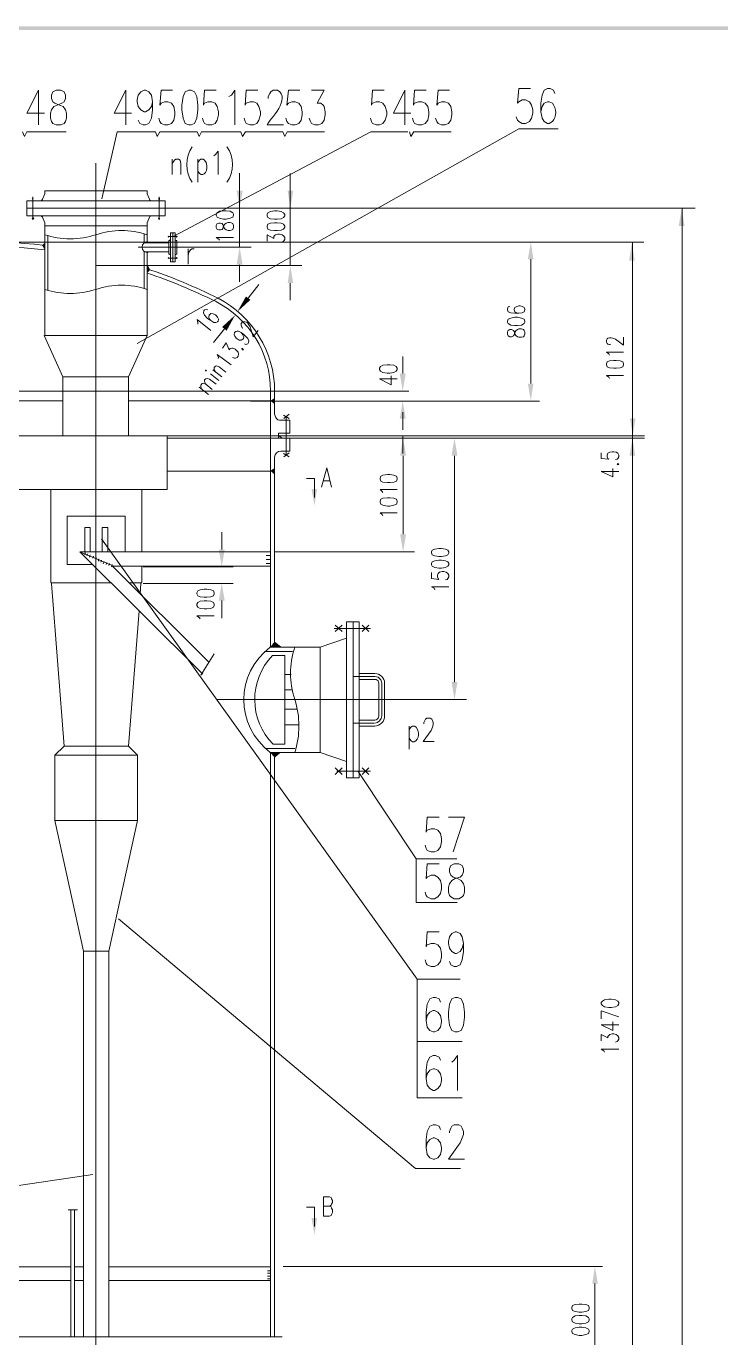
# Model space of a CAD drawing. Header units: millimetres. Extents: x 0 to 1648, y 27 to 2331.
# Drawn here: x 428 to 764, y 1697 to 2331 of the extents above; entities that cross this region are included whole.
import ezdxf

# ---------------------------------------------------------------- set-up
doc = ezdxf.new("R2010")
doc.units = ezdxf.units.MM
doc.layers.add('1', color=7, linetype='Continuous')

msp = doc.modelspace()

# ---------------------------------------------------------------- hatches: boundary and pattern name
h = msp.add_hatch(color=0)
h.dxf.hatch_style = 2
h.paths.add_polyline_path([(77.94, 2331.231732), (79.92, 2329.431732), (1647.54, 2331.231732)])
h = msp.add_hatch(color=0)
h.dxf.hatch_style = 2
h.paths.add_polyline_path([(79.92, 2329.431732), (1647.54, 2331.231732), (1645.56, 2329.431732)])
h = msp.add_hatch(color=0)
h.dxf.hatch_style = 2
h.paths.add_polyline_path([(529.56, 2251.671732), (532.44, 2251.671732), (531, 2243.211732)])
h = msp.add_hatch(color=0)
h.dxf.hatch_style = 2
h.paths.add_polyline_path([(554.22, 2251.671732), (556.92, 2251.671732), (555.48, 2243.211732)])
h = msp.add_hatch(color=0)
h.dxf.hatch_style = 2
h.paths.add_polyline_path([(743.22, 2234.571732), (746.1, 2234.571732), (744.66, 2242.851732)])
h = msp.add_hatch(color=0)
h.dxf.hatch_style = 2
h.paths.add_polyline_path([(436.86, 2226.651732), (435.6, 2225.211732), (436.86, 2223.051732)])
h = msp.add_hatch(color=0)
h.dxf.hatch_style = 2
h.paths.add_polyline_path([(484.92, 2226.471732), (486.36, 2227.371732), (487.62, 2226.471732)])
h = msp.add_hatch(color=0)
h.dxf.hatch_style = 2
h.paths.add_polyline_path([(670.32, 2218.551732), (673.02, 2218.551732), (671.76, 2227.011732)])
h = msp.add_hatch(color=0)
h.dxf.hatch_style = 2
h.paths.add_polyline_path([(719.28, 2217.831732), (721.98, 2217.831732), (720.54, 2226.291732)])
h = msp.add_hatch(color=0)
h.dxf.hatch_style = 2
h.paths.add_polyline_path([(484.92, 2222.331732), (486.36, 2221.431732), (487.62, 2222.331732)])
h = msp.add_hatch(color=0)
h.dxf.hatch_style = 2
h.paths.add_polyline_path([(529.56, 2215.851732), (532.44, 2215.851732), (531, 2224.311732)])
h = msp.add_hatch(color=0)
h.dxf.hatch_style = 2
h.paths.add_polyline_path([(486.36, 2216.031732), (487.8, 2213.331732), (486.36, 2211.891732)])
h = msp.add_hatch(color=0)
h.dxf.hatch_style = 2
h.paths.add_polyline_path([(554.22, 2207.031732), (556.92, 2207.031732), (555.48, 2215.491732)])
h = msp.add_hatch(color=0)
h.dxf.hatch_style = 2
h.paths.add_polyline_path([(534.06, 2200.551732), (536.22, 2198.931732), (529.92, 2193.171732)])
h = msp.add_hatch(color=0)
h.dxf.hatch_style = 2
h.paths.add_polyline_path([(522.54, 2185.791732), (524.7, 2183.991732), (528.84, 2191.551732)])
h = msp.add_hatch(color=0)
h.dxf.hatch_style = 2
h.paths.add_polyline_path([(608.4, 2163.291732), (611.28, 2163.291732), (609.84, 2154.831732)])
h = msp.add_hatch(color=0)
h.dxf.hatch_style = 2
h.paths.add_polyline_path([(670.32, 2158.431732), (673.02, 2158.431732), (671.76, 2149.971732)])
h = msp.add_hatch(color=0)
h.dxf.hatch_style = 2
h.paths.add_polyline_path([(545.94, 2150.151732), (547.92, 2151.411732), (547.92, 2148.351732)])
h = msp.add_hatch(color=0)
h.dxf.hatch_style = 2
h.paths.add_polyline_path([(608.4, 2141.511732), (611.28, 2141.511732), (609.84, 2149.971732)])
h = msp.add_hatch(color=0)
h.dxf.hatch_style = 2
h.paths.add_polyline_path([(719.64, 2141.691732), (722.34, 2141.691732), (721.08, 2133.411732)])
h = msp.add_hatch(color=0)
h.dxf.hatch_style = 2
h.paths.add_polyline_path([(608.58, 2123.511732), (611.46, 2123.511732), (610.02, 2131.971732)])
h = msp.add_hatch(color=0)
h.dxf.hatch_style = 2
h.paths.add_polyline_path([(633.42, 2123.511732), (636.3, 2123.511732), (634.86, 2131.971732)])
h = msp.add_hatch(color=0)
h.dxf.hatch_style = 2
h.paths.add_polyline_path([(719.46, 2123.511732), (722.16, 2123.511732), (720.9, 2131.971732)])
h = msp.add_hatch(color=0)
h.dxf.hatch_style = 2
h.paths.add_polyline_path([(545.94, 2116.311732), (547.92, 2117.571732), (547.92, 2114.331732)])
h = msp.add_hatch(color=0)
h.dxf.hatch_style = 2
h.paths.add_polyline_path([(567.18, 2099.391732), (565.74, 2107.491732), (568.44, 2107.491732)])
h = msp.add_hatch(color=0)
h.dxf.hatch_style = 2
h.paths.add_polyline_path([(608.58, 2085.531732), (611.46, 2085.531732), (610.02, 2077.071732)])
h = msp.add_hatch(color=0)
h.dxf.hatch_style = 2
h.paths.add_polyline_path([(520.92, 2078.151732), (523.8, 2078.151732), (522.36, 2069.871732)])
h = msp.add_hatch(color=0)
h.dxf.hatch_style = 2
h.paths.add_polyline_path([(520.92, 2053.491732), (523.8, 2053.491732), (522.36, 2061.771732)])
h = msp.add_hatch(color=0)
h.dxf.hatch_style = 2
h.paths.add_polyline_path([(545.76, 2030.991732), (547.92, 2033.691732), (551.34, 2030.991732)])
h = msp.add_hatch(color=0)
h.dxf.hatch_style = 2
h.paths.add_polyline_path([(633.42, 2014.071732), (636.3, 2014.071732), (634.86, 2005.611732)])
h = msp.add_hatch(color=0)
h.dxf.hatch_style = 2
h.paths.add_polyline_path([(545.76, 1980.051732), (547.92, 1977.531732), (550.98, 1980.051732)])
h = msp.add_hatch(color=0)
h.dxf.hatch_style = 2
h.paths.add_polyline_path([(567.18, 1746.771732), (565.74, 1754.871732), (568.44, 1754.871732)])
h = msp.add_hatch(color=0)
h.dxf.hatch_style = 2
h.paths.add_polyline_path([(701.46, 1723.191732), (704.16, 1723.191732), (702.72, 1731.471732)])

# ---------------------------------------------------------------- linework, layer by layer
at = {"layer": '1', "color": 0, "lineweight": 5}
for points in [[(433.8, 2300.271732), (428.22, 2289.111732), (436.68, 2289.111732)], [(433.8, 2300.271732), (433.8, 2283.531732)], [(442.26, 2300.271732), (440.64, 2299.551732), (440.1, 2297.931732), (440.1, 2296.311732), (440.64, 2294.691732), (441.72, 2293.971732), (443.88, 2293.071732), (445.68, 2292.351732), (446.76, 2290.731732), (447.3, 2289.111732), (447.3, 2286.771732), (446.76, 2285.151732), (446.22, 2284.251732), (444.6, 2283.531732), (442.26, 2283.531732), (440.64, 2284.251732), (440.1, 2285.151732), (439.56, 2286.771732), (439.56, 2289.111732), (440.1, 2290.731732), (441.18, 2292.351732), (442.8, 2293.071732), (445.14, 2293.971732), (446.22, 2294.691732), (446.76, 2296.311732), (446.76, 2297.931732), (446.22, 2299.551732), (444.6, 2300.271732), (442.26, 2300.271732)], [(475.92, 2300.271732), (470.34, 2289.111732), (478.8, 2289.111732)], [(475.92, 2300.271732), (475.92, 2283.531732)], [(488.88, 2294.691732), (488.34, 2292.351732), (487.08, 2290.731732), (485.46, 2289.831732), (484.92, 2289.831732), (483.3, 2290.731732), (482.04, 2292.351732), (481.5, 2294.691732), (481.5, 2295.591732), (482.04, 2297.931732), (483.3, 2299.551732), (484.92, 2300.271732), (485.46, 2300.271732), (487.08, 2299.551732), (488.34, 2297.931732), (488.88, 2294.691732), (488.88, 2290.731732), (488.34, 2286.771732), (487.08, 2284.251732), (485.46, 2283.531732), (484.38, 2283.531732), (482.76, 2284.251732), (482.04, 2285.871732)], [(498.6, 2300.271732), (493.02, 2300.271732), (492.48, 2293.071732), (493.02, 2293.971732), (494.64, 2294.691732), (496.26, 2294.691732), (498.06, 2293.971732), (499.14, 2292.351732), (499.68, 2289.831732), (499.68, 2288.391732), (499.14, 2285.871732), (498.06, 2284.251732), (496.26, 2283.531732), (494.64, 2283.531732), (493.02, 2284.251732), (492.48, 2285.151732), (491.94, 2286.771732)], [(506.52, 2300.271732), (504.72, 2299.551732), (503.64, 2297.211732), (503.1, 2293.071732), (503.1, 2290.731732), (503.64, 2286.771732), (504.72, 2284.251732), (506.52, 2283.531732), (507.6, 2283.531732), (509.22, 2284.251732), (510.3, 2286.771732), (510.84, 2290.731732), (510.84, 2293.071732), (510.3, 2297.211732), (509.22, 2299.551732), (507.6, 2300.271732), (506.52, 2300.271732)], [(519.66, 2300.271732), (514.08, 2300.271732), (513.54, 2293.071732), (514.08, 2293.971732), (515.7, 2294.691732), (517.5, 2294.691732), (519.12, 2293.971732), (520.2, 2292.351732), (520.74, 2289.831732), (520.74, 2288.391732), (520.2, 2285.871732), (519.12, 2284.251732), (517.5, 2283.531732), (515.7, 2283.531732), (514.08, 2284.251732), (513.54, 2285.151732), (513, 2286.771732)], [(525.78, 2297.211732), (527.04, 2297.931732), (528.66, 2300.271732), (528.66, 2283.531732)], [(539.82, 2300.271732), (534.24, 2300.271732), (533.7, 2293.071732), (534.24, 2293.971732), (536.04, 2294.691732), (537.66, 2294.691732), (539.28, 2293.971732), (540.36, 2292.351732), (541.08, 2289.831732), (541.08, 2288.391732), (540.36, 2285.871732), (539.28, 2284.251732), (537.66, 2283.531732), (536.04, 2283.531732), (534.24, 2284.251732), (533.7, 2285.151732), (533.16, 2286.771732)], [(560.16, 2300.271732), (554.58, 2300.271732), (553.86, 2293.071732), (554.58, 2293.971732), (556.2, 2294.691732), (557.82, 2294.691732), (559.62, 2293.971732), (560.7, 2292.351732), (561.24, 2289.831732), (561.24, 2288.391732), (560.7, 2285.871732), (559.62, 2284.251732), (557.82, 2283.531732), (556.2, 2283.531732), (554.58, 2284.251732), (553.86, 2285.151732), (553.32, 2286.771732)], [(565.74, 2300.271732), (571.86, 2300.271732), (568.44, 2293.971732), (570.24, 2293.971732), (571.32, 2293.071732), (571.86, 2292.351732), (572.4, 2289.831732), (572.4, 2288.391732), (571.86, 2285.871732), (570.78, 2284.251732), (569.16, 2283.531732), (567.36, 2283.531732), (565.74, 2284.251732), (565.2, 2285.151732), (564.66, 2286.771732)], [(600.84, 2300.271732), (595.26, 2300.271732), (594.72, 2293.071732), (595.26, 2293.971732), (597.06, 2294.691732), (598.68, 2294.691732), (600.3, 2293.971732), (601.38, 2292.351732), (602.1, 2289.831732), (602.1, 2288.391732), (601.38, 2285.871732), (600.3, 2284.251732), (598.68, 2283.531732), (597.06, 2283.531732), (595.26, 2284.251732), (594.72, 2285.151732), (594.18, 2286.771732)], [(610.92, 2300.271732), (605.34, 2289.111732), (613.8, 2289.111732)], [(610.92, 2300.271732), (610.92, 2283.531732)], [(621.18, 2300.271732), (615.6, 2300.271732), (615.06, 2293.071732), (615.6, 2293.971732), (617.4, 2294.691732), (619.02, 2294.691732), (620.64, 2293.971732), (621.9, 2292.351732), (622.44, 2289.831732), (622.44, 2288.391732), (621.9, 2285.871732), (620.64, 2284.251732), (619.02, 2283.531732), (617.4, 2283.531732), (615.6, 2284.251732), (615.06, 2285.151732), (614.52, 2286.771732)], [(632.52, 2300.271732), (626.94, 2300.271732), (626.4, 2293.071732), (626.94, 2293.971732), (628.56, 2294.691732), (630.18, 2294.691732), (631.98, 2293.971732), (633.06, 2292.351732), (633.6, 2289.831732), (633.6, 2288.391732), (633.06, 2285.871732), (631.98, 2284.251732), (630.18, 2283.531732), (628.56, 2283.531732), (626.94, 2284.251732), (626.4, 2285.151732), (625.68, 2286.771732)], [(671.58, 2301.171732), (666, 2301.171732), (665.28, 2293.971732), (666, 2294.691732), (667.62, 2295.591732), (669.24, 2295.591732), (671.04, 2294.691732), (672.12, 2293.071732), (672.66, 2290.731732), (672.66, 2289.111732), (672.12, 2286.771732), (671.04, 2285.151732), (669.24, 2284.251732), (667.62, 2284.251732), (666, 2285.151732), (665.28, 2285.871732), (664.74, 2287.491732)], [(426.06, 2280.111732), (426.96, 2277.951732), (428.22, 2280.111732)], [(447.12, 2280.111732), (428.22, 2280.111732)], [(471.78, 2280.111732), (464.4, 2247.711732)], [(471.78, 2280.111732), (490.32, 2280.111732), (491.22, 2277.951732), (492.48, 2280.111732)], [(684.9, 2281.551732), (666, 2281.551732), (481.5, 2177.871732)], [(510.48, 2280.111732), (492.48, 2280.111732)], [(499.14, 2229.711732), (594.36, 2280.111732)], [(510.48, 2280.111732), (511.38, 2277.951732), (512.64, 2280.111732)], [(531.54, 2280.111732), (512.64, 2280.111732)], [(533.88, 2280.111732), (532.44, 2277.951732), (531.54, 2280.111732)], [(551.88, 2280.111732), (533.88, 2280.111732)], [(551.88, 2280.111732), (552.78, 2277.951732), (554.04, 2280.111732)], [(572.04, 2280.111732), (554.04, 2280.111732)], [(612.36, 2280.111732), (594.36, 2280.111732)], [(613.08, 2280.111732), (613.8, 2277.951732), (615.24, 2280.111732)], [(633.24, 2280.111732), (615.24, 2280.111732)], [(518.58, 2268.591732), (519.3, 2269.131732), (520.56, 2270.751732), (520.56, 2259.591732)], [(461.52, 1576.851732), (461.52, 2264.991732)], [(498.42, 2266.971732), (498.42, 2259.591732)], [(498.42, 2264.811732), (499.5, 2266.431732), (500.22, 2266.971732), (501.48, 2266.971732), (502.2, 2266.431732), (502.56, 2264.811732), (502.56, 2259.591732)], [(510.84, 2266.971732), (510.84, 2255.811732)], [(531, 2224.311732), (531, 2260.131732)], [(555.48, 2215.491732), (555.48, 2259.951732)], [(435.78, 2247.531732), (436.86, 2250.231732), (436.86, 2251.671732)], [(486.36, 2251.671732), (436.86, 2251.671732)], [(487.44, 2247.531732), (486.36, 2250.231732), (486.36, 2251.671732)], [(428.22, 2246.811732), (495, 2246.811732)], [(428.22, 2243.211732), (428.22, 2246.811732)], [(430.74, 2247.891732), (431.28, 2247.531732)], [(431.28, 2247.891732), (430.74, 2247.531732)], [(431.1, 2248.791732), (431.1, 2240.871732)], [(431.1, 2237.631732), (431.1, 2245.551732)], [(434.7, 2246.811732), (435.06, 2246.811732), (435.42, 2247.171732), (435.78, 2247.531732)], [(487.44, 2247.531732), (487.62, 2247.171732), (487.98, 2246.811732), (488.52, 2246.811732)], [(491.76, 2247.891732), (492.48, 2247.531732)], [(492.48, 2247.891732), (491.76, 2247.531732)], [(492.12, 2248.791732), (492.12, 2240.871732)], [(492.12, 2237.631732), (492.12, 2245.551732)], [(495, 2246.811732), (495, 2243.211732)], [(428.22, 2239.611732), (495, 2239.611732), (495, 2243.211732), (428.22, 2243.211732), (428.22, 2239.611732)], [(436.86, 2234.751732), (436.86, 2236.191732), (435.78, 2238.891732), (435.42, 2239.251732), (435.06, 2239.611732), (434.7, 2239.611732)], [(479.88, 2243.211732), (751.14, 2243.211732)], [(486.36, 2234.751732), (486.36, 2236.191732), (487.44, 2238.891732)], [(488.52, 2239.611732), (487.98, 2239.611732), (487.62, 2239.251732), (487.44, 2238.891732)], [(495, 2239.611732), (495, 2239.611732)], [(519.66, 2239.791732), (520.2, 2238.891732), (521.28, 2238.351732), (523.26, 2237.991732), (524.52, 2237.991732), (526.5, 2238.351732), (527.76, 2238.891732), (528.12, 2239.791732), (528.12, 2240.331732), (527.76, 2241.051732), (526.5, 2241.771732), (524.52, 2241.951732), (523.26, 2241.951732), (521.28, 2241.771732), (520.2, 2241.051732), (519.66, 2240.331732), (519.66, 2239.791732)], [(544.32, 2239.611732), (544.68, 2238.711732), (545.94, 2238.171732), (547.92, 2237.991732), (549.18, 2237.991732), (551.16, 2238.171732), (552.24, 2238.711732), (552.78, 2239.611732), (552.78, 2240.151732), (552.24, 2241.051732), (551.16, 2241.591732), (549.18, 2241.951732), (547.92, 2241.951732), (545.94, 2241.591732), (544.68, 2241.051732), (544.32, 2240.151732), (544.32, 2239.611732)], [(744.84, 2243.211732), (744.84, 646.791732)], [(430.74, 2238.531732), (431.46, 2238.171732)], [(431.46, 2238.531732), (430.74, 2238.171732)], [(436.86, 2181.651732), (436.86, 2234.751732)], [(486.36, 2234.751732), (436.86, 2234.751732)], [(486.36, 2226.471732), (486.36, 2234.751732)], [(491.76, 2238.531732), (492.3, 2238.171732)], [(492.3, 2238.531732), (491.76, 2238.171732)], [(519.66, 2233.851732), (520.2, 2232.951732), (520.92, 2232.771732), (521.82, 2232.771732), (522.54, 2232.951732), (522.9, 2233.491732), (523.26, 2234.751732), (523.8, 2235.471732), (524.52, 2236.011732), (525.42, 2236.371732), (526.5, 2236.371732), (527.4, 2236.011732), (527.76, 2235.831732), (528.12, 2234.931732), (528.12, 2233.851732), (527.76, 2232.951732), (527.4, 2232.771732), (526.5, 2232.411732), (525.42, 2232.411732), (524.52, 2232.771732), (523.8, 2233.311732), (523.26, 2234.211732), (522.9, 2235.291732), (522.54, 2235.831732), (521.82, 2236.011732), (520.92, 2236.011732), (520.2, 2235.831732), (519.66, 2234.931732), (519.66, 2233.851732)], [(544.32, 2234.031732), (544.68, 2233.131732), (545.94, 2232.591732), (547.92, 2232.411732), (549.18, 2232.411732), (551.16, 2232.591732), (552.24, 2233.131732), (552.78, 2234.031732), (552.78, 2234.571732), (552.24, 2235.471732), (551.16, 2236.011732), (549.18, 2236.191732), (547.92, 2236.191732), (545.94, 2236.011732), (544.68, 2235.471732), (544.32, 2234.571732), (544.32, 2234.031732)], [(405.72, 2226.831732), (726.3, 2226.831732)], [(438.3, 2203.611732), (438.3, 2229.891732)], [(496.8, 2226.471732), (484.92, 2226.471732), (484.92, 2230.791732)], [(496.44, 2229.171732), (496.8, 2229.711732)], [(496.44, 2229.711732), (496.8, 2229.171732)], [(496.62, 2229.531732), (500.58, 2229.531732)], [(496.8, 2227.551732), (497.16, 2227.551732), (497.34, 2227.731732), (497.52, 2228.091732)], [(496.8, 2221.071732), (496.8, 2227.551732)], [(496.8, 2222.151732), (496.8, 2226.471732)], [(497.52, 2217.291732), (498.78, 2217.291732), (498.78, 2231.331732), (497.52, 2231.331732), (497.52, 2217.291732)], [(497.52, 2221.071732), (497.52, 2227.551732)], [(498.78, 2231.331732), (499.86, 2231.331732)], [(499.86, 2231.331732), (499.86, 2217.291732)], [(499.86, 2228.091732), (500.04, 2227.731732), (500.4, 2227.551732), (500.58, 2227.551732)], [(499.86, 2221.071732), (499.86, 2227.551732)], [(500.4, 2229.171732), (500.76, 2229.711732)], [(500.4, 2229.711732), (500.76, 2229.171732)], [(500.58, 2221.071732), (500.58, 2227.551732)], [(500.58, 2222.151732), (500.58, 2226.471732)], [(521.28, 2227.731732), (520.92, 2228.271732), (519.66, 2228.991732), (528.12, 2228.991732)], [(544.32, 2227.371732), (544.32, 2230.431732), (547.56, 2228.631732), (547.56, 2229.531732), (547.92, 2230.071732), (548.28, 2230.431732), (549.54, 2230.611732), (550.26, 2230.611732), (551.52, 2230.431732), (552.24, 2229.891732), (552.78, 2228.991732), (552.78, 2228.091732), (552.24, 2227.371732), (551.88, 2227.011732), (551.16, 2226.651732)], [(720.9, 1495.311732), (720.9, 2226.831732)], [(501.12, 2224.311732), (482.04, 2224.311732)], [(484.92, 2204.511732), (484.92, 2222.151732)], [(484.92, 2222.151732), (496.8, 2222.151732)], [(486.36, 2181.651732), (486.36, 2222.151732)], [(493.74, 2224.311732), (536.58, 2224.311732)], [(496.8, 2221.071732), (497.16, 2221.071732)], [(497.52, 2220.711732), (497.34, 2220.891732), (497.16, 2221.071732)], [(500.4, 2221.071732), (500.04, 2220.891732), (499.86, 2220.711732)], [(500.58, 2221.071732), (500.4, 2221.071732)], [(506.16, 2223.591732), (506.16, 2216.211732)], [(506.16, 2220.351732), (506.52, 2221.971732), (507.24, 2223.051732), (507.96, 2223.591732), (509.04, 2223.591732)], [(461.52, 2215.491732), (561.06, 2215.491732)], [(496.44, 2218.911732), (496.8, 2219.451732)], [(496.44, 2219.451732), (496.8, 2218.911732)], [(496.62, 2219.091732), (500.58, 2219.091732)], [(499.86, 2217.291732), (498.78, 2217.291732)], [(500.4, 2218.911732), (500.76, 2219.451732)], [(500.4, 2219.451732), (500.76, 2218.911732)], [(531, 2215.851732), (531, 2207.571732)], [(671.76, 2218.551732), (671.76, 2158.431732)], [(535.14, 2199.651732), (540.36, 2206.311732)], [(555.48, 2207.031732), (555.48, 2198.751732)], [(661.68, 2195.691732), (660.78, 2195.511732), (660.42, 2194.611732), (660.42, 2194.071732), (660.78, 2193.171732), (662.04, 2192.631732), (664.02, 2192.451732), (666, 2192.451732), (667.62, 2192.631732), (668.52, 2193.171732), (668.88, 2194.071732), (668.88, 2194.431732), (668.52, 2195.151732), (667.62, 2195.691732), (666.54, 2196.051732), (666, 2196.051732), (664.92, 2195.691732), (664.02, 2195.151732), (663.66, 2194.431732), (663.66, 2194.071732), (664.02, 2193.171732), (664.92, 2192.631732), (666, 2192.451732)], [(510.84, 2187.231732), (510.84, 2187.951732), (510.48, 2189.391732), (517.14, 2184.171732)], [(515.7, 2194.071732), (514.8, 2194.431732), (514.08, 2194.071732), (513.72, 2193.531732), (513.54, 2192.631732), (514.08, 2191.551732), (515.52, 2189.931732), (517.14, 2188.851732), (518.58, 2187.951732), (519.48, 2187.951732), (520.38, 2188.311732), (520.56, 2188.671732), (520.74, 2189.571732), (520.38, 2190.471732), (519.66, 2191.371732), (519.3, 2191.731732), (518.22, 2192.091732), (517.14, 2192.271732), (516.42, 2191.731732), (516.24, 2191.551732), (516.06, 2190.651732), (516.24, 2189.751732), (517.14, 2188.851732)], [(532.62, 2185.251732), (532.26, 2185.431732), (531.9, 2186.151732), (531.72, 2186.691732), (531.72, 2187.411732), (532.44, 2188.311732), (533.16, 2188.491732), (533.52, 2188.311732), (534.42, 2188.131732), (534.96, 2187.591732), (535.5, 2186.871732), (536.04, 2185.791732), (537.48, 2181.111732), (540, 2184.171732)], [(660.42, 2188.131732), (660.78, 2187.411732), (662.04, 2186.691732), (664.02, 2186.511732), (665.28, 2186.511732), (667.26, 2186.691732), (668.52, 2187.411732), (668.88, 2188.131732), (668.88, 2188.671732), (668.52, 2189.571732), (667.26, 2190.111732), (665.28, 2190.471732), (664.02, 2190.471732), (662.04, 2190.111732), (660.78, 2189.571732), (660.42, 2188.671732), (660.42, 2188.131732)], [(523.62, 2184.891732), (518.4, 2178.231732)], [(660.42, 2182.371732), (660.78, 2181.471732), (661.68, 2181.111732), (662.4, 2181.111732), (663.3, 2181.471732), (663.66, 2182.011732), (664.02, 2183.091732), (664.56, 2183.991732), (665.28, 2184.531732), (666, 2184.891732), (667.26, 2184.891732), (668.16, 2184.531732), (668.52, 2184.171732), (668.88, 2183.451732), (668.88, 2182.371732), (668.52, 2181.471732), (668.16, 2181.111732), (667.26, 2180.931732), (666, 2180.931732), (665.28, 2181.111732), (664.56, 2181.651732), (664.02, 2182.551732), (663.66, 2183.631732), (663.3, 2184.171732), (662.4, 2184.531732), (661.68, 2184.531732), (660.78, 2184.171732), (660.42, 2183.451732), (660.42, 2182.371732)], [(436.5, 2181.651732), (445.5, 2161.671732), (445.5, 2133.231732)], [(486.36, 2181.651732), (436.86, 2181.651732)], [(477.36, 2161.671732), (486.36, 2181.651732)], [(522.72, 2175.531732), (524.52, 2178.051732), (525.96, 2174.811732), (526.5, 2175.351732), (527.22, 2175.531732), (527.76, 2175.531732), (528.84, 2174.991732), (529.38, 2174.631732), (530.28, 2173.551732), (530.46, 2172.651732), (530.28, 2171.751732), (529.74, 2171.031732), (529.02, 2170.671732), (528.48, 2170.671732), (527.58, 2171.031732)], [(710.28, 2177.331732), (709.74, 2177.331732), (709.02, 2177.511732), (708.66, 2177.871732), (708.3, 2178.411732), (708.3, 2179.491732), (708.66, 2180.031732), (709.02, 2180.391732), (709.74, 2180.571732), (710.64, 2180.571732), (711.36, 2180.391732), (712.62, 2179.851732), (716.58, 2176.971732), (716.58, 2180.931732)], [(520.56, 2170.491732), (520.74, 2171.031732), (520.2, 2172.471732), (526.86, 2167.431732)], [(532.08, 2175.351732), (532.26, 2174.811732), (532.8, 2174.811732), (532.62, 2175.351732), (532.08, 2175.351732)], [(609.84, 2163.291732), (609.84, 2171.571732)], [(709.74, 2172.111732), (709.38, 2172.831732), (708.3, 2173.551732), (716.58, 2173.551732)], [(708.3, 2167.431732), (708.66, 2166.531732), (709.74, 2165.991732), (711.9, 2165.811732), (712.98, 2165.811732), (714.96, 2165.991732), (716.22, 2166.531732), (716.58, 2167.431732), (716.58, 2167.971732), (716.22, 2168.871732), (714.96, 2169.411732), (712.98, 2169.591732), (711.9, 2169.591732), (709.74, 2169.411732), (708.66, 2168.871732), (708.3, 2167.971732), (708.3, 2167.431732)], [(514.44, 2164.551732), (514.98, 2164.551732), (514.8, 2164.911732), (514.44, 2164.911732), (514.44, 2164.551732)], [(516.96, 2163.111732), (520.92, 2159.871732)], [(518.04, 2165.091732), (522.36, 2161.671732)], [(519.3, 2164.011732), (518.76, 2165.451732), (518.76, 2166.171732), (519.3, 2166.891732), (520.02, 2167.071732), (521.1, 2166.531732), (524.34, 2164.011732)], [(598.68, 2165.271732), (599.04, 2164.371732), (600.3, 2163.831732), (602.28, 2163.471732), (603.54, 2163.471732), (605.52, 2163.831732), (606.6, 2164.371732), (607.14, 2165.271732), (607.14, 2165.811732), (606.6, 2166.711732), (605.52, 2167.251732), (603.54, 2167.431732), (602.28, 2167.431732), (600.3, 2167.251732), (599.04, 2166.711732), (598.68, 2165.811732), (598.68, 2165.271732)], [(445.5, 2161.671732), (477.36, 2161.671732), (477.36, 2133.231732)], [(511.38, 2156.631732), (515.88, 2153.211732)], [(512.64, 2155.731732), (512.28, 2156.991732), (512.28, 2157.711732), (512.82, 2158.431732), (513.36, 2158.611732), (514.62, 2158.071732), (517.68, 2155.551732)], [(514.62, 2158.071732), (514.08, 2159.511732), (514.08, 2160.231732), (514.62, 2160.771732), (515.34, 2160.951732), (516.42, 2160.591732), (519.66, 2158.071732)], [(598.68, 2160.771732), (604.26, 2157.891732), (604.26, 2162.211732)], [(598.68, 2160.771732), (607.14, 2160.771732)], [(709.74, 2160.951732), (709.38, 2161.491732), (708.3, 2162.391732), (716.58, 2162.391732)], [(263.7, 2154.831732), (547.92, 2154.831732)], [(445.5, 2150.151732), (413.28, 2150.151732)], [(547.92, 2150.151732), (477.36, 2150.151732)], [(543.96, 2154.831732), (612.72, 2154.831732)], [(545.94, 2154.831732), (545.94, 2133.231732)], [(547.92, 2150.151732), (547.92, 2154.831732)], [(547.92, 2150.151732), (547.92, 2143.671732)], [(536.22, 2149.971732), (675.9, 2149.971732)], [(609.84, 2136.111732), (609.84, 2144.571732)], [(547.92, 2143.671732), (548.1, 2142.771732), (548.46, 2142.051732), (548.82, 2141.511732), (549.54, 2140.971732), (550.26, 2140.791732), (550.98, 2140.791732)], [(550.98, 2140.791732), (555.3, 2140.791732), (555.3, 2134.491732)], [(552.24, 2143.131732), (554.94, 2141.511732)], [(554.94, 2143.671732), (552.42, 2141.511732)], [(553.5, 2142.591732), (553.5, 2124.051732)], [(495.9, 2133.231732), (495.9, 2107.131732), (383.58, 2107.131732)], [(550.08, 2133.231732), (405.72, 2133.231732)], [(549.72, 2131.971732), (495.9, 2131.971732)], [(545.94, 2030.991732), (545.94, 2133.231732)], [(547.74, 2131.971732), (615.6, 2131.971732)], [(548.28, 2133.231732), (726.66, 2133.231732)], [(555.3, 2134.491732), (549.72, 2134.491732)], [(549.72, 2134.491732), (549.72, 2131.971732)], [(550.08, 2133.231732), (551.34, 2131.971732)], [(550.98, 2125.671732), (555.3, 2125.671732), (555.3, 2131.971732)], [(551.34, 2131.971732), (555.3, 2131.971732)], [(551.88, 2131.971732), (726.66, 2131.971732)], [(609.84, 2133.051732), (609.84, 2124.591732)], [(554.94, 2124.951732), (552.42, 2122.971732)], [(705.78, 2124.951732), (705.78, 2122.251732), (709.38, 2121.891732), (709.02, 2122.251732), (708.66, 2122.971732), (708.66, 2123.871732), (709.02, 2124.771732), (709.92, 2125.311732), (711, 2125.491732), (711.9, 2125.491732), (712.98, 2125.311732), (713.88, 2124.771732), (714.24, 2123.871732), (714.24, 2122.971732), (713.88, 2122.251732), (713.52, 2121.891732), (712.62, 2121.711732)], [(547.92, 2030.991732), (547.92, 2122.791732)], [(552.24, 2124.591732), (554.94, 2122.971732)], [(610.02, 2085.531732), (610.02, 2123.511732)], [(634.86, 2123.511732), (634.86, 2014.071732)], [(713.52, 2119.371732), (713.88, 2119.191732), (714.24, 2119.371732), (713.88, 2119.731732), (713.52, 2119.371732)], [(547.92, 2116.131732), (495.9, 2116.131732)], [(567.18, 2112.531732), (563.4, 2112.531732)], [(567.18, 2112.531732), (567.18, 2103.351732)], [(570.6, 2108.391732), (573.12, 2117.751732), (575.46, 2108.391732)], [(598.86, 2112.171732), (599.22, 2111.271732), (600.3, 2110.731732), (602.46, 2110.551732), (603.54, 2110.551732), (605.52, 2110.731732), (606.78, 2111.271732), (607.14, 2112.171732), (607.14, 2112.711732), (606.78, 2113.611732), (605.52, 2114.151732), (603.54, 2114.511732), (602.46, 2114.511732), (600.3, 2114.151732), (599.22, 2113.611732), (598.86, 2112.711732), (598.86, 2112.171732)], [(705.78, 2115.951732), (711.36, 2113.251732), (711.36, 2117.391732)], [(705.78, 2115.951732), (714.24, 2115.951732)], [(439.74, 2107.131732), (439.74, 2062.311732)], [(483.66, 2107.131732), (483.66, 2077.071732)], [(571.5, 2111.451732), (574.56, 2111.451732)], [(600.3, 2105.691732), (599.94, 2106.231732), (598.86, 2107.131732), (607.14, 2107.131732)], [(598.86, 2101.011732), (599.22, 2100.111732), (600.3, 2099.571732), (602.46, 2099.211732), (603.54, 2099.211732), (605.52, 2099.571732), (606.78, 2100.111732), (607.14, 2101.011732), (607.14, 2101.551732), (606.78, 2102.451732), (605.52, 2102.991732), (603.54, 2103.171732), (602.46, 2103.171732), (600.3, 2102.991732), (599.22, 2102.451732), (598.86, 2101.551732), (598.86, 2101.011732)], [(459.36, 2070.951732), (447.66, 2070.951732), (447.66, 2094.351732), (461.7, 2094.351732)], [(475.74, 2094.351732), (461.7, 2094.351732)], [(475.74, 2077.071732), (475.74, 2094.351732)], [(600.3, 2094.531732), (599.94, 2095.071732), (598.86, 2095.971732), (607.14, 2095.971732)], [(456.12, 2077.071732), (456.12, 2088.771732), (458.82, 2088.771732), (458.82, 2077.071732)], [(467.28, 2088.771732), (464.58, 2088.771732)], [(464.58, 2088.771732), (464.58, 2077.071732)], [(467.28, 2077.071732), (467.28, 2088.771732)], [(464.22, 2083.371732), (616.86, 1870.431732), (637.56, 1870.431732)], [(522.36, 2078.151732), (522.36, 2086.611732)], [(545.76, 2077.071732), (453.78, 2077.071732), (513.18, 2017.851732)], [(470.16, 2070.051732), (453.78, 2077.071732)], [(456.3, 2076.711732), (456.12, 2075.631732)], [(457.56, 2076.171732), (457.2, 2075.091732)], [(458.82, 2075.631732), (458.46, 2074.551732)], [(460.44, 2074.911732), (460.08, 2074.011732)], [(461.88, 2074.191732), (461.52, 2073.291732)], [(545.76, 2075.271732), (543.78, 2075.271732)], [(547.74, 2077.071732), (615.6, 2077.071732)], [(623.7, 2076.531732), (624.06, 2075.631732), (625.32, 2075.091732), (627.3, 2074.731732), (628.56, 2074.731732), (630.54, 2075.091732), (631.62, 2075.631732), (632.16, 2076.531732), (632.16, 2077.071732), (631.62, 2077.791732), (630.54, 2078.331732), (628.56, 2078.691732), (627.3, 2078.691732), (625.32, 2078.331732), (624.06, 2077.791732), (623.7, 2077.071732), (623.7, 2076.531732)], [(462.96, 2073.651732), (462.78, 2072.571732)], [(464.22, 2073.111732), (463.86, 2072.031732)], [(465.48, 2072.391732), (465.12, 2071.311732)], [(466.74, 2071.851732), (466.56, 2070.951732)], [(468.18, 2071.491732), (467.82, 2070.411732)], [(469.44, 2070.951732), (469.08, 2069.871732)], [(516.24, 2023.611732), (469.62, 2070.051732), (545.76, 2070.051732)], [(483.66, 2070.051732), (483.66, 2062.311732)], [(484.38, 2069.871732), (527.94, 2069.871732)], [(545.76, 2073.291732), (543.78, 2073.291732)], [(545.76, 2071.491732), (543.78, 2071.491732)], [(623.7, 2070.771732), (624.06, 2070.051732), (625.32, 2069.511732), (627.3, 2069.151732), (628.56, 2069.151732), (630.54, 2069.511732), (631.62, 2070.051732), (632.16, 2070.771732), (632.16, 2071.491732), (631.62, 2072.211732), (630.54, 2072.751732), (628.56, 2073.111732), (627.3, 2073.111732), (625.32, 2072.751732), (624.06, 2072.211732), (623.7, 2071.491732), (623.7, 2070.771732)], [(439.74, 2062.131732), (462.06, 2062.131732)], [(440.1, 2061.771732), (446.22, 1983.111732)], [(468.72, 2062.131732), (461.34, 2062.131732)], [(483.66, 2062.131732), (477.54, 2062.131732)], [(483.3, 2061.771732), (482.94, 2056.731732)], [(484.38, 2061.771732), (527.94, 2061.771732)], [(623.7, 2066.991732), (623.7, 2064.111732), (627.3, 2063.751732), (626.94, 2064.111732), (626.58, 2065.011732), (626.58, 2065.731732), (626.94, 2066.631732), (627.66, 2067.171732), (628.92, 2067.531732), (629.64, 2067.531732), (630.9, 2067.171732), (631.62, 2066.631732), (632.16, 2065.731732), (632.16, 2065.011732), (631.62, 2064.111732), (631.26, 2063.751732), (630.54, 2063.571732)], [(510.3, 2056.731732), (510.84, 2055.831732), (511.92, 2055.291732), (513.9, 2055.111732), (515.16, 2055.111732), (517.14, 2055.291732), (518.4, 2055.831732), (518.76, 2056.731732), (518.76, 2057.271732), (518.4, 2058.171732), (517.14, 2058.711732), (515.16, 2059.071732), (513.9, 2059.071732), (511.92, 2058.711732), (510.84, 2058.171732), (510.3, 2057.271732), (510.3, 2056.731732)], [(625.32, 2058.711732), (624.96, 2059.431732), (623.7, 2060.151732), (632.16, 2060.151732)], [(510.3, 2051.151732), (510.84, 2050.251732), (511.92, 2049.711732), (513.9, 2049.531732), (515.16, 2049.531732), (517.14, 2049.711732), (518.4, 2050.251732), (518.76, 2051.151732), (518.76, 2051.691732), (518.4, 2052.591732), (517.14, 2053.131732), (515.16, 2053.311732), (513.9, 2053.311732), (511.92, 2053.131732), (510.84, 2052.591732), (510.3, 2051.691732), (510.3, 2051.151732)], [(522.36, 2053.491732), (522.36, 2045.031732)], [(482.4, 2048.451732), (477.36, 1983.111732)], [(511.92, 2044.671732), (511.56, 2045.211732), (510.3, 2046.111732), (518.76, 2046.111732)], [(582.66, 2043.231732), (582.66, 1967.811732)], [(588.78, 2043.231732), (582.66, 2043.231732)], [(585.9, 1967.811732), (585.9, 2043.231732)], [(588.78, 1967.811732), (588.78, 2043.231732)], [(576.72, 2039.991732), (588.06, 2039.991732)], [(580.5, 2041.611732), (577.26, 2038.551732)], [(577.26, 2041.611732), (580.5, 2038.551732)], [(586.8, 2039.991732), (594.18, 2039.991732)], [(590.22, 2041.611732), (593.46, 2038.551732)], [(593.46, 2041.611732), (590.22, 2038.551732)], [(545.76, 2030.991732), (569.88, 2030.991732)], [(569.88, 2030.991732), (582.66, 2035.311732)], [(569.88, 1980.051732), (569.88, 2030.991732)], [(569.88, 1980.051732), (569.88, 2030.991732)], [(518.76, 2027.751732), (512.28, 2017.491732)], [(543.06, 2028.831732), (556.56, 2028.831732)], [(552.78, 2026.851732), (546.84, 2026.851732)], [(552.78, 1984.011732), (552.78, 2026.851732)], [(552.78, 2017.671732), (555.84, 2017.671732)], [(596.34, 2018.211732), (588.78, 2018.211732)], [(596.16, 2016.771732), (586.26, 2016.771732)], [(596.34, 2015.331732), (588.78, 2015.331732)], [(599.76, 1997.691732), (599.76, 2013.531732), (599.58, 2014.251732), (599.22, 2015.151732), (598.68, 2015.871732), (597.96, 2016.411732), (597.24, 2016.591732), (596.34, 2016.771732)], [(598.32, 1997.691732), (598.32, 2013.531732), (598.14, 2014.071732), (597.96, 2014.611732), (597.42, 2014.971732), (597.06, 2015.331732), (596.34, 2015.331732)], [(601.02, 2013.531732), (601.02, 1997.691732)], [(640.62, 2005.611732), (520.38, 2005.611732)], [(552.78, 2010.291732), (556.38, 2010.291732)], [(552.78, 2000.931732), (558.9, 2000.931732)], [(552.78, 1993.371732), (559.62, 1993.371732)], [(595.98, 1994.271732), (586.26, 1994.271732)], [(596.34, 1995.711732), (588.78, 1995.711732)], [(596.34, 1992.831732), (588.78, 1992.831732)], [(596.34, 1995.711732), (597.06, 1995.891732), (597.42, 1996.071732), (597.96, 1996.611732), (598.14, 1996.971732), (598.32, 1997.691732)], [(612.9, 1992.831732), (612.9, 1981.671732)], [(620.1, 1993.911732), (620.1, 1994.451732), (620.46, 1995.531732), (620.82, 1996.071732), (621.54, 1996.611732), (623.16, 1996.611732), (623.88, 1996.071732), (624.24, 1995.531732), (624.6, 1994.451732), (624.6, 1993.371732), (624.24, 1992.291732), (623.52, 1990.671732), (619.74, 1985.271732), (624.96, 1985.271732)], [(462.06, 1983.111732), (446.22, 1983.111732), (441.72, 1978.791732)], [(461.52, 1983.111732), (477.36, 1983.111732), (481.68, 1978.791732), (461.52, 1978.791732)], [(543.42, 1982.031732), (557.64, 1982.031732)], [(545.76, 1980.051732), (569.88, 1980.051732)], [(545.94, 1697.451732), (545.94, 1980.051732)], [(547.2, 1984.011732), (552.78, 1984.011732)], [(547.92, 1697.451732), (547.92, 1980.051732)], [(569.88, 1980.051732), (582.66, 1975.731732)], [(441.72, 1978.791732), (441.72, 1947.111732), (462.06, 1947.111732)], [(441.72, 1978.791732), (462.06, 1978.791732)], [(481.68, 1978.791732), (481.68, 1947.111732), (461.52, 1947.111732)], [(577.26, 1972.671732), (580.5, 1969.431732)], [(580.5, 1972.671732), (577.26, 1969.431732)], [(593.46, 1972.671732), (590.22, 1969.431732)], [(590.22, 1972.671732), (593.46, 1969.431732)], [(577.98, 1971.051732), (586.62, 1971.051732)], [(588.78, 1967.811732), (582.66, 1967.811732)], [(586.8, 1971.051732), (594.18, 1971.051732)], [(588.24, 1970.871732), (616.32, 1928.571732)], [(441.72, 1947.111732), (455.58, 1883.931732), (455.58, 1697.451732)], [(481.68, 1947.111732), (467.82, 1883.931732), (461.52, 1883.931732)], [(627.48, 1948.731732), (621.72, 1948.731732), (621.18, 1941.531732), (621.72, 1942.431732), (623.52, 1943.151732), (625.14, 1943.151732), (626.76, 1942.431732), (628.02, 1940.811732), (628.56, 1938.471732), (628.56, 1936.851732), (628.02, 1934.331732), (626.76, 1932.711732), (625.14, 1931.991732), (623.52, 1931.991732), (621.72, 1932.711732), (621.18, 1933.611732), (620.64, 1935.231732)], [(634.14, 1931.991732), (639.72, 1948.731732), (631.98, 1948.731732)], [(635.94, 1928.571732), (616.32, 1928.571732)], [(616.32, 1928.571732), (616.32, 1907.511732), (636.12, 1907.511732)], [(627.48, 1926.231732), (621.72, 1926.231732), (621.18, 1919.031732), (621.72, 1919.751732), (623.52, 1920.651732), (625.14, 1920.651732), (626.76, 1919.751732), (628.02, 1918.131732), (628.56, 1915.791732), (628.56, 1914.171732), (628.02, 1911.831732), (626.76, 1910.211732), (625.14, 1909.311732), (623.52, 1909.311732), (621.72, 1910.211732), (621.18, 1910.931732), (620.64, 1912.551732)], [(634.68, 1926.231732), (633.06, 1925.331732), (632.52, 1923.711732), (632.52, 1922.271732), (633.06, 1920.651732), (634.14, 1919.751732), (636.3, 1919.031732), (638.1, 1918.131732), (639.18, 1916.511732), (639.72, 1914.891732), (639.72, 1912.551732), (639.18, 1910.931732), (638.64, 1910.211732), (637.02, 1909.311732), (634.68, 1909.311732), (633.06, 1910.211732), (632.52, 1910.931732), (631.98, 1912.551732), (631.98, 1914.891732), (632.52, 1916.511732), (633.6, 1918.131732), (635.22, 1919.031732), (637.56, 1919.751732), (638.64, 1920.651732), (639.18, 1922.271732), (639.18, 1923.711732), (638.64, 1925.331732), (637.02, 1926.231732), (634.68, 1926.231732)], [(472.5, 1899.591732), (615.96, 1778.811732), (637.74, 1778.811732)], [(627.48, 1893.291732), (621.72, 1893.291732), (621.18, 1886.091732), (621.72, 1886.991732), (623.52, 1887.711732), (625.14, 1887.711732), (626.76, 1886.991732), (628.02, 1885.371732), (628.56, 1882.851732), (628.56, 1881.231732), (628.02, 1878.891732), (626.76, 1877.271732), (625.14, 1876.551732), (623.52, 1876.551732), (621.72, 1877.271732), (621.18, 1878.171732), (620.64, 1879.791732)], [(639.18, 1887.711732), (638.64, 1885.371732), (637.56, 1883.751732), (635.76, 1882.851732), (635.22, 1882.851732), (633.6, 1883.751732), (632.52, 1885.371732), (631.98, 1887.711732), (631.98, 1888.611732), (632.52, 1890.951732), (633.6, 1892.571732), (635.22, 1893.291732), (635.76, 1893.291732), (637.56, 1892.571732), (638.64, 1890.951732), (639.18, 1887.711732), (639.18, 1883.751732), (638.64, 1879.791732), (637.56, 1877.271732), (635.76, 1876.551732), (634.68, 1876.551732), (633.06, 1877.271732), (632.52, 1878.891732)], [(455.58, 1883.931732), (462.06, 1883.931732)], [(467.82, 1883.931732), (467.82, 1697.451732)], [(616.86, 1870.431732), (616.86, 1813.011732), (638.64, 1813.011732)], [(628.02, 1859.271732), (627.48, 1860.891732), (625.68, 1861.611732), (624.6, 1861.611732), (622.98, 1860.891732), (621.72, 1858.371732), (621.18, 1854.411732), (621.18, 1850.451732), (621.72, 1847.211732), (622.98, 1845.591732), (624.6, 1844.871732), (625.14, 1844.871732), (626.76, 1845.591732), (628.02, 1847.211732), (628.56, 1849.731732), (628.56, 1850.451732), (628.02, 1852.791732), (626.76, 1854.411732), (625.14, 1855.311732), (624.6, 1855.311732), (622.98, 1854.411732), (621.72, 1852.791732), (621.18, 1850.451732)], [(635.22, 1861.611732), (633.6, 1860.891732), (632.52, 1858.371732), (631.98, 1854.411732), (631.98, 1852.071732), (632.52, 1848.111732), (633.6, 1845.591732), (635.22, 1844.871732), (636.3, 1844.871732), (638.1, 1845.591732), (639.18, 1848.111732), (639.72, 1852.071732), (639.72, 1854.411732), (639.18, 1858.371732), (638.1, 1860.891732), (636.3, 1861.611732), (635.22, 1861.611732)], [(705.78, 1858.551732), (706.32, 1857.651732), (707.4, 1857.111732), (709.38, 1856.751732), (710.64, 1856.751732), (712.62, 1857.111732), (713.88, 1857.651732), (714.24, 1858.551732), (714.24, 1859.091732), (713.88, 1859.811732), (712.62, 1860.351732), (710.64, 1860.711732), (709.38, 1860.711732), (707.4, 1860.351732), (706.32, 1859.811732), (705.78, 1859.091732), (705.78, 1858.551732)], [(714.24, 1852.251732), (705.78, 1855.131732), (705.78, 1851.171732)], [(705.78, 1848.291732), (711.36, 1845.591732), (711.36, 1849.731732)], [(705.78, 1848.291732), (714.24, 1848.291732)], [(616.86, 1840.191732), (638.64, 1840.191732)], [(705.78, 1840.551732), (705.78, 1843.611732), (709.02, 1841.991732), (709.02, 1842.711732), (709.38, 1843.251732), (709.92, 1843.611732), (711, 1843.971732), (711.9, 1843.971732), (712.98, 1843.611732), (713.88, 1843.071732), (714.24, 1842.171732), (714.24, 1841.451732), (713.88, 1840.551732), (713.52, 1840.191732), (712.62, 1840.011732)], [(628.02, 1831.191732), (627.48, 1832.631732), (625.68, 1833.531732), (624.6, 1833.531732), (622.98, 1832.631732), (621.72, 1830.291732), (621.18, 1826.331732), (621.18, 1822.371732), (621.72, 1819.131732), (622.98, 1817.511732), (624.6, 1816.611732), (625.14, 1816.611732), (626.76, 1817.511732), (628.02, 1819.131732), (628.56, 1821.471732), (628.56, 1822.371732), (628.02, 1824.711732), (626.76, 1826.331732), (625.14, 1827.051732), (624.6, 1827.051732), (622.98, 1826.331732), (621.72, 1824.711732), (621.18, 1822.371732)], [(633.6, 1830.291732), (634.68, 1831.191732), (636.3, 1833.531732), (636.3, 1816.611732)], [(707.4, 1835.151732), (707.04, 1835.691732), (705.78, 1836.591732), (714.24, 1836.591732)], [(628.02, 1797.711732), (627.48, 1799.331732), (625.68, 1800.051732), (624.6, 1800.051732), (622.98, 1799.331732), (621.72, 1796.811732), (621.18, 1792.851732), (621.18, 1788.891732), (621.72, 1785.651732), (622.98, 1784.031732), (624.6, 1783.311732), (625.14, 1783.311732), (626.76, 1784.031732), (628.02, 1785.651732), (628.56, 1787.991732), (628.56, 1788.891732), (628.02, 1791.231732), (626.76, 1792.851732), (625.14, 1793.751732), (624.6, 1793.751732), (622.98, 1792.851732), (621.72, 1791.231732), (621.18, 1788.891732)], [(632.52, 1796.091732), (632.52, 1796.811732), (633.06, 1798.431732), (633.6, 1799.331732), (634.68, 1800.051732), (637.02, 1800.051732), (638.1, 1799.331732), (638.64, 1798.431732), (639.18, 1796.811732), (639.18, 1795.371732), (638.64, 1793.751732), (637.56, 1791.231732), (631.98, 1783.311732), (639.72, 1783.311732)], [(460.08, 1775.931732), (128.34, 1726.791732)], [(571.5, 1755.771732), (571.5, 1765.131732), (574.38, 1765.131732), (575.28, 1764.771732), (575.46, 1764.231732), (575.82, 1763.331732), (575.82, 1762.431732), (575.46, 1761.531732), (575.28, 1761.171732), (574.38, 1760.631732), (571.5, 1760.631732)], [(448.2, 1758.831732), (452.7, 1758.831732)], [(449.46, 1697.451732), (449.46, 1758.831732)], [(451.26, 1697.451732), (451.26, 1758.831732)], [(567.18, 1760.091732), (563.4, 1760.091732)], [(567.18, 1760.091732), (567.18, 1750.731732)], [(574.38, 1760.631732), (575.28, 1760.271732), (575.46, 1759.731732), (575.82, 1758.831732), (575.82, 1757.571732), (575.46, 1756.671732), (575.28, 1756.131732), (574.38, 1755.771732), (571.5, 1755.771732)], [(552.06, 1731.471732), (706.32, 1731.471732)], [(449.46, 1731.291732), (418.14, 1731.291732)], [(455.58, 1731.291732), (451.26, 1731.291732)], [(545.94, 1731.291732), (467.82, 1731.291732)], [(545.94, 1729.311732), (544.5, 1729.311732)], [(545.94, 1728.231732), (544.5, 1728.231732)], [(545.94, 1726.791732), (544.5, 1726.791732)], [(545.94, 1725.531732), (544.5, 1725.531732)], [(449.46, 1724.631732), (418.14, 1724.631732)], [(455.58, 1724.631732), (451.26, 1724.631732)], [(545.94, 1724.631732), (467.82, 1724.631732)], [(702.72, 1723.191732), (702.72, 1682.871732)], [(691.56, 1711.131732), (691.92, 1710.231732), (693.18, 1709.691732), (695.16, 1709.331732), (696.42, 1709.331732), (698.4, 1709.691732), (699.66, 1710.231732), (700.02, 1711.131732), (700.02, 1711.671732), (699.66, 1712.571732), (698.4, 1713.111732), (696.42, 1713.291732), (695.16, 1713.291732), (693.18, 1713.111732), (691.92, 1712.571732), (691.56, 1711.671732), (691.56, 1711.131732)], [(691.56, 1705.551732), (691.92, 1704.651732), (693.18, 1704.111732), (695.16, 1703.751732), (696.42, 1703.751732), (698.4, 1704.111732), (699.66, 1704.651732), (700.02, 1705.551732), (700.02, 1706.091732), (699.66, 1706.811732), (698.4, 1707.531732), (696.42, 1707.711732), (695.16, 1707.711732), (693.18, 1707.531732), (691.92, 1706.811732), (691.56, 1706.091732), (691.56, 1705.551732)], [(691.56, 1699.971732), (691.92, 1699.071732), (693.18, 1698.531732), (695.16, 1698.171732), (696.42, 1698.171732), (698.4, 1698.531732), (699.66, 1699.071732), (700.02, 1699.971732), (700.02, 1700.511732), (699.66, 1701.231732), (698.4, 1701.771732), (696.42, 1702.131732), (695.16, 1702.131732), (693.18, 1701.771732), (691.92, 1701.231732), (691.56, 1700.511732), (691.56, 1699.971732)], [(405.9, 1697.451732), (451.26, 1697.451732)], [(451.26, 1697.451732), (551.52, 1697.451732)]]:
    msp.add_lwpolyline(points, dxfattribs=at)
for points, knots in [([(544.86, 2296.311732), (544.86, 2296.311732), (544.86, 2297.211732), (544.86, 2297.211732), (544.86, 2297.211732), (545.58, 2298.651732), (545.58, 2298.651732), (545.58, 2298.651732), (546.12, 2299.551732), (546.12, 2299.551732), (546.12, 2299.551732), (547.2, 2300.271732), (547.2, 2300.271732), (547.2, 2300.271732), (549.36, 2300.271732), (549.36, 2300.271732), (556.2, 2296.311732), (545.58, 2286.231732), (544.32, 2283.531732), (544.32, 2283.531732), (552.24, 2283.531732), (552.24, 2283.531732)], [0, 0, 0, 0, 1, 1, 1, 2, 2, 2, 3, 3, 3, 4, 4, 4, 5, 5, 5, 6, 6, 6, 7, 7, 7, 7]), ([(683.28, 2298.651732), (683.28, 2298.651732), (682.74, 2300.271732), (682.74, 2300.271732), (682.74, 2300.271732), (681.12, 2301.171732), (681.12, 2301.171732), (681.12, 2301.171732), (679.86, 2301.171732), (679.86, 2301.171732), (679.86, 2301.171732), (678.24, 2300.271732), (678.24, 2300.271732), (678.24, 2300.271732), (677.16, 2297.931732), (677.16, 2297.931732), (677.16, 2297.931732), (676.62, 2293.971732), (676.62, 2293.971732), (676.62, 2293.971732), (676.62, 2289.831732), (676.62, 2289.831732), (676.62, 2289.831732), (677.16, 2286.771732), (677.16, 2286.771732), (677.16, 2286.771732), (678.24, 2285.151732), (678.24, 2285.151732), (678.24, 2285.151732), (679.86, 2284.251732), (679.86, 2284.251732), (679.86, 2284.251732), (680.58, 2284.251732), (680.58, 2284.251732), (680.58, 2284.251732), (682.2, 2285.151732), (682.2, 2285.151732), (684.36, 2287.491732), (684.36, 2291.451732), (682.2, 2293.971732), (682.2, 2293.971732), (680.58, 2294.691732), (680.58, 2294.691732), (680.58, 2294.691732), (679.86, 2294.691732), (679.86, 2294.691732), (679.86, 2294.691732), (678.24, 2293.971732), (678.24, 2293.971732), (678.24, 2293.971732), (677.16, 2292.351732), (677.16, 2292.351732), (677.16, 2292.351732), (676.62, 2289.831732), (676.62, 2289.831732)], [0, 0, 0, 0, 1, 1, 1, 2, 2, 2, 3, 3, 3, 4, 4, 4, 5, 5, 5, 6, 6, 6, 7, 7, 7, 8, 8, 8, 9, 9, 9, 10, 10, 10, 11, 11, 11, 12, 12, 12, 13, 13, 13, 14, 14, 14, 15, 15, 15, 16, 16, 16, 17, 17, 17, 18, 18, 18, 18]), ([(510.84, 2265.351732), (510.84, 2265.351732), (511.56, 2266.431732), (511.56, 2266.431732), (511.56, 2266.431732), (512.28, 2266.971732), (512.28, 2266.971732), (512.28, 2266.971732), (513.36, 2266.971732), (513.36, 2266.971732), (513.36, 2266.971732), (514.08, 2266.431732), (514.08, 2266.431732), (514.08, 2266.431732), (514.8, 2265.351732), (514.8, 2265.351732), (514.8, 2265.351732), (515.16, 2263.731732), (515.16, 2263.731732), (515.7, 2260.671732), (512.64, 2257.251732), (510.84, 2261.211732)], [0, 0, 0, 0, 1, 1, 1, 2, 2, 2, 3, 3, 3, 4, 4, 4, 5, 5, 5, 6, 6, 6, 7, 7, 7, 7]), ([(531.9, 2182.911732), (531.9, 2182.911732), (532.62, 2182.011732), (532.62, 2182.011732), (532.62, 2182.011732), (532.98, 2181.111732), (532.98, 2181.111732), (532.98, 2181.111732), (532.8, 2180.211732), (532.8, 2180.211732), (532.8, 2180.211732), (532.62, 2179.851732), (532.62, 2179.851732), (532.62, 2179.851732), (531.72, 2179.491732), (531.72, 2179.491732), (531.72, 2179.491732), (530.82, 2179.491732), (530.82, 2179.491732), (530.82, 2179.491732), (529.74, 2180.031732), (529.74, 2180.031732), (529.74, 2180.031732), (529.38, 2180.391732), (529.38, 2180.391732), (529.38, 2180.391732), (528.66, 2181.291732), (528.66, 2181.291732), (528.66, 2181.291732), (528.3, 2182.191732), (528.3, 2182.191732), (528.3, 2182.191732), (528.48, 2183.091732), (528.48, 2183.091732), (530.28, 2184.891732), (532.08, 2182.731732), (533.52, 2181.651732), (533.52, 2181.651732), (534.96, 2180.211732), (534.96, 2180.211732), (534.96, 2180.211732), (535.5, 2179.131732), (535.5, 2179.131732), (535.5, 2179.131732), (535.32, 2178.231732), (535.32, 2178.231732), (535.32, 2178.231732), (534.96, 2177.691732), (534.96, 2177.691732), (534.96, 2177.691732), (534.06, 2177.331732), (534.06, 2177.331732), (534.06, 2177.331732), (533.34, 2177.691732), (533.34, 2177.691732)], [0, 0, 0, 0, 1, 1, 1, 2, 2, 2, 3, 3, 3, 4, 4, 4, 5, 5, 5, 6, 6, 6, 7, 7, 7, 8, 8, 8, 9, 9, 9, 10, 10, 10, 11, 11, 11, 12, 12, 12, 13, 13, 13, 14, 14, 14, 15, 15, 15, 16, 16, 16, 17, 17, 17, 18, 18, 18, 18]), ([(612.9, 1991.211732), (612.9, 1991.211732), (613.8, 1992.291732), (613.8, 1992.291732), (613.8, 1992.291732), (614.52, 1992.831732), (614.52, 1992.831732), (614.52, 1992.831732), (615.6, 1992.831732), (615.6, 1992.831732), (615.6, 1992.831732), (616.32, 1992.291732), (616.32, 1992.291732), (616.32, 1992.291732), (617.04, 1991.211732), (617.04, 1991.211732), (617.04, 1991.211732), (617.4, 1989.591732), (617.4, 1989.591732), (617.94, 1986.711732), (615.06, 1982.931732), (612.9, 1986.891732)], [0, 0, 0, 0, 1, 1, 1, 2, 2, 2, 3, 3, 3, 4, 4, 4, 5, 5, 5, 6, 6, 6, 7, 7, 7, 7])]:
    msp.add_open_spline(points, degree=3, knots=knots, dxfattribs=at)
for points in [[(508.14, 2272.911732), (504.54, 2268.231732), (504.54, 2260.311732), (508.14, 2255.811732)], [(524.88, 2272.911732), (528.48, 2268.231732), (528.48, 2260.491732), (524.88, 2255.811732)], [(486.36, 2230.431732), (477.9, 2233.131732), (469.98, 2233.131732), (461.52, 2230.431732)], [(436.86, 2223.051732), (410.04, 2226.291732), (382.68, 2225.391732), (356.22, 2219.991732)], [(436.86, 2225.211732), (410.4, 2228.451732), (383.4, 2227.551732), (357.3, 2222.331732)], [(436.86, 2230.431732), (444.24, 2227.731732), (453.96, 2227.731732), (461.52, 2230.431732)], [(484.92, 2226.471732), (483.48, 2225.391732), (483.48, 2223.231732), (484.92, 2222.331732)], [(520.56, 2199.651732), (509.4, 2205.231732), (498.06, 2210.091732), (486.36, 2213.871732)], [(519.3, 2198.211732), (508.68, 2203.431732), (497.52, 2208.111732), (486.36, 2211.891732)], [(436.86, 2203.971732), (444.96, 2201.271732), (453.24, 2201.451732), (461.52, 2203.971732)], [(486.36, 2203.971732), (478.26, 2206.671732), (469.62, 2206.671732), (461.52, 2203.971732)], [(545.94, 2154.831732), (545.94, 2173.191732), (535.68, 2189.931732), (519.3, 2198.211732)], [(547.92, 2154.831732), (547.92, 2173.731732), (537.3, 2191.011732), (520.56, 2199.651732)], [(550.98, 2125.671732), (549.54, 2125.851732), (547.74, 2124.411732), (547.92, 2122.791732)], [(545.76, 2030.991732), (528.84, 2018.211732), (528.84, 1993.011732), (545.76, 1980.051732)], [(557.64, 2030.991732), (554.94, 2021.991732), (554.94, 2014.611732), (557.64, 2005.611732)], [(546.84, 2026.851732), (535.32, 2014.791732), (535.5, 1995.711732), (547.2, 1984.011732)], [(601.02, 2013.531732), (601.2, 2016.051732), (598.86, 2018.211732), (596.34, 2018.211732)], [(557.64, 1980.051732), (560.34, 1988.151732), (560.34, 1997.511732), (557.64, 2005.611732)], [(596.34, 1992.831732), (598.68, 1992.831732), (601.38, 1995.171732), (601.02, 1997.691732)], [(596.34, 1994.271732), (598.14, 1994.271732), (599.58, 1995.891732), (599.76, 1997.691732)]]:
    msp.add_open_spline(points, degree=3, dxfattribs=at)

doc.saveas('drawing.dxf')
